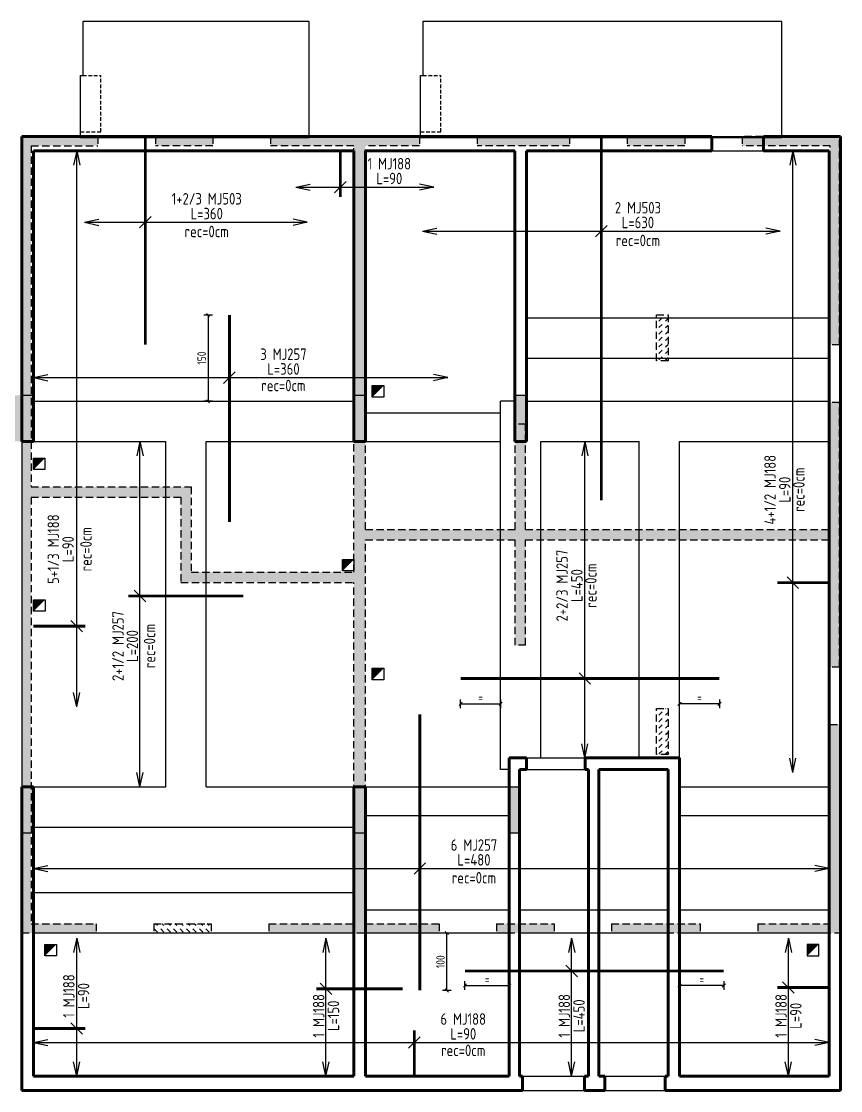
# Model space of a CAD drawing. Header units: millimetres. Extents: x 17309 to 23034, y -25578 to -23590.
# Drawn here: x 21610 to 23034, y -25448 to -23590 of the extents above; entities that cross this region are included whole.
import ezdxf
from ezdxf.enums import TextEntityAlignment as Align

# ---------------------------------------------------------------- set-up
doc = ezdxf.new("R2010")
doc.units = ezdxf.units.MM
for name, pattern in [('CACHE', [9.525, 6.35, -3.175]), ('CACHEX2', [19.05, 12.7, -6.35]), ('INTERROMPU2', [0.375, 0.25, -0.125])]:
    doc.linetypes.add(name, pattern=pattern)
for name, color, linetype, lineweight in [('000-Arm_sup_cotes', 3, 'Continuous', 25), ('000-Arm_sup_txt', 3, 'Continuous', 30), ('000-Arm_supérieures', 5, 'INTERROMPU2', 90), ('01_murs_coup', 5, 'Continuous', 60)]:
    doc.layers.add(name, color=color, linetype=linetype, lineweight=lineweight)
for name, color, linetype in [('01_linteaux', 2, 'Continuous'), ('01_murs_sup', 2, 'CACHEX2'), ('01_poch_poteaux', 250, 'Continuous'), ('01_resv', 32, 'Continuous')]:
    doc.layers.add(name, color=color, linetype=linetype)
doc.styles.add('MATTE_TXT', font='isocpeur.ttf', dxfattribs={"width": 0.8})
doc.dimstyles.new('cot50-oblique', dxfattribs={"dimtxt": 15, "dimasz": 1, "dimexe": 7.5, "dimexo": 5, "dimgap": 3.5, "dimtad": 1, "dimdec": 1, "dimrnd": 0.5, "dimtxsty": 'MATTE_TXT', "dimblk": 'cote-bar-oblique', "dimcen": 2.5, "dimse1": 1, "dimse2": 1, "dimclrd": 3, "dimclre": 9, "dimclrt": 256, "dimadec": 1, "dimazin": 2, "dimtfac": 1, "dimtdec": 1, "dimtix": 1, "dimtmove": 2, "dimatfit": 3, "dimldrblk": 'NONE', "dimfxl": 1, "dimarcsym": 0})
pattern_1 = [(135, (20196.5144, 9356.769), (-11.2253202, 9e-16), [7.9375, -7.9375])]
pattern_2 = [(45, (14849.416, -25053.599), (9e-16, 11.22532), [7.9375, -7.9375])]

# ---------------------------------------------------------------- blocks, each defined once
blk = doc.blocks.new('cote-bar-oblique')
at = {"color": 40, "linetype": 'Continuous'}
blk.add_line((-2.7, -2.7), (2.7, 2.7), dxfattribs=at)
at = {"linetype": 'Continuous'}
blk.add_line((0, 7.5), (0, -7.5), dxfattribs=at)
blk = doc.blocks.new('*D4')
at = {"layer": '000-Arm_sup_cotes', "color": 3, "lineweight": -2, "ltscale": 200, "transparency": 16777216}
blk.add_line((22349.6, -25272.8), (22349.6, -25174.8), dxfattribs=at)
at = {"layer": 'Defpoints', "color": 0, "ltscale": 200, "transparency": 16777216}
for p in [(22302.7, -25173.8), (22349.6, -25173.8), (22302.7, -25273.8)]:
    blk.add_point(p, dxfattribs=at)
at = {"layer": '000-Arm_sup_cotes', "color": 3, "lineweight": -2, "ltscale": 200, "transparency": 16777216}
for p, rotation in [((22349.6, -25173.8), 90), ((22349.6, -25273.8), 270)]:
    blk.add_blockref('cote-bar-oblique', p, dxfattribs=dict(at, rotation=rotation))
at = {"layer": '000-Arm_sup_cotes', "ltscale": 200, "transparency": 16777216, "insert": (22338.6, -25223.8), "char_height": 15, "attachment_point": 5, "rotation": 90, "style": 'MATTE_TXT'}
blk.add_mtext('100', dxfattribs=at)
blk = doc.blocks.new('_None')
blk = doc.blocks.new('*D6')
at = {"layer": '000-Arm_sup_cotes', "color": 3, "lineweight": -2, "ltscale": 200, "transparency": 16777216}
blk.add_line((21934.5, -24100.8), (21934.5, -24248.8), dxfattribs=at)
at = {"layer": 'Defpoints', "color": 0, "ltscale": 200, "transparency": 16777216}
for p in [(21971.7, -24099.8), (21934.5, -24249.8), (21971.7, -24249.8)]:
    blk.add_point(p, dxfattribs=at)
at = {"layer": '000-Arm_sup_cotes', "color": 3, "lineweight": -2, "ltscale": 200, "transparency": 16777216}
for p, rotation in [((21934.5, -24099.8), 90), ((21934.5, -24249.8), 270)]:
    blk.add_blockref('cote-bar-oblique', p, dxfattribs=dict(at, rotation=rotation))
at = {"layer": '000-Arm_sup_cotes', "ltscale": 200, "transparency": 16777216, "insert": (21923.5, -24174.8), "char_height": 15, "attachment_point": 5, "rotation": 90, "style": 'MATTE_TXT'}
blk.add_mtext('150', dxfattribs=at)
blk = doc.blocks.new('*D7')
at = {"layer": '000-Arm_sup_cotes', "color": 3, "lineweight": -2, "ltscale": 200, "transparency": 16777216}
blk.add_line((22382.1, -25265.1), (22457.1, -25265.1), dxfattribs=at)
at = {"layer": 'Defpoints', "color": 0, "ltscale": 200, "transparency": 16777216}
for p in [(22381.1, -25239.8), (22458.1, -25239.8), (22458.1, -25265.1)]:
    blk.add_point(p, dxfattribs=at)
at = {"layer": '000-Arm_sup_cotes', "color": 3, "lineweight": -2, "ltscale": 200, "transparency": 16777216, "rotation": 180}
blk.add_blockref('cote-bar-oblique', (22381.1, -25265.1), dxfattribs=at)
at = {"layer": '000-Arm_sup_cotes', "color": 3, "lineweight": -2, "ltscale": 200, "transparency": 16777216}
blk.add_blockref('cote-bar-oblique', (22458.1, -25265.1), dxfattribs=at)
at = {"layer": '000-Arm_sup_cotes', "ltscale": 200, "transparency": 16777216, "insert": (22419.6, -25254.1), "char_height": 15, "attachment_point": 5, "style": 'MATTE_TXT'}
blk.add_mtext('=', dxfattribs=at)
blk = doc.blocks.new('*D8')
at = {"layer": '000-Arm_sup_cotes', "color": 3, "lineweight": -2, "ltscale": 200, "transparency": 16777216}
blk.add_line((22830.1, -25265.1), (22755.1, -25265.1), dxfattribs=at)
at = {"layer": 'Defpoints', "color": 0, "ltscale": 200, "transparency": 16777216}
for p in [(22754.1, -25239.8), (22831.1, -25239.8), (22754.1, -25265.1)]:
    blk.add_point(p, dxfattribs=at)
at = {"layer": '000-Arm_sup_cotes', "color": 3, "lineweight": -2, "ltscale": 200, "transparency": 16777216, "rotation": 180}
blk.add_blockref('cote-bar-oblique', (22754.1, -25265.1), dxfattribs=at)
at = {"layer": '000-Arm_sup_cotes', "color": 3, "lineweight": -2, "ltscale": 200, "transparency": 16777216}
blk.add_blockref('cote-bar-oblique', (22831.1, -25265.1), dxfattribs=at)
at = {"layer": '000-Arm_sup_cotes', "ltscale": 200, "transparency": 16777216, "insert": (22792.6, -25254.1), "char_height": 15, "attachment_point": 5, "style": 'MATTE_TXT'}
blk.add_mtext('=', dxfattribs=at)
blk = doc.blocks.new('*D9')
at = {"layer": '000-Arm_sup_cotes', "color": 3, "lineweight": -2, "ltscale": 200, "transparency": 16777216}
blk.add_line((22374.5, -24775.7), (22442, -24775.7), dxfattribs=at)
at = {"layer": 'Defpoints', "color": 0, "ltscale": 200, "transparency": 16777216}
for p in [(22373.5, -24731.6), (22443, -24731.6), (22443, -24775.7)]:
    blk.add_point(p, dxfattribs=at)
at = {"layer": '000-Arm_sup_cotes', "color": 3, "lineweight": -2, "ltscale": 200, "transparency": 16777216, "rotation": 180}
blk.add_blockref('cote-bar-oblique', (22373.5, -24775.7), dxfattribs=at)
at = {"layer": '000-Arm_sup_cotes', "color": 3, "lineweight": -2, "ltscale": 200, "transparency": 16777216}
blk.add_blockref('cote-bar-oblique', (22443, -24775.7), dxfattribs=at)
at = {"layer": '000-Arm_sup_cotes', "ltscale": 200, "transparency": 16777216, "insert": (22408.3, -24764.7), "char_height": 15, "attachment_point": 5, "style": 'MATTE_TXT'}
blk.add_mtext('=', dxfattribs=at)
blk = doc.blocks.new('*D10')
at = {"layer": '000-Arm_sup_cotes', "color": 3, "lineweight": -2, "ltscale": 200, "transparency": 16777216}
blk.add_line((22822.5, -24775.7), (22755.1, -24775.7), dxfattribs=at)
at = {"layer": 'Defpoints', "color": 0, "ltscale": 200, "transparency": 16777216}
for p in [(22754.1, -24731.6), (22823.5, -24731.6), (22754.1, -24775.7)]:
    blk.add_point(p, dxfattribs=at)
at = {"layer": '000-Arm_sup_cotes', "color": 3, "lineweight": -2, "ltscale": 200, "transparency": 16777216, "rotation": 180}
blk.add_blockref('cote-bar-oblique', (22754.1, -24775.7), dxfattribs=at)
at = {"layer": '000-Arm_sup_cotes', "color": 3, "lineweight": -2, "ltscale": 200, "transparency": 16777216}
blk.add_blockref('cote-bar-oblique', (22823.5, -24775.7), dxfattribs=at)
at = {"layer": '000-Arm_sup_cotes', "ltscale": 200, "transparency": 16777216, "insert": (22788.8, -24764.7), "char_height": 15, "attachment_point": 5, "style": 'MATTE_TXT'}
blk.add_mtext('=', dxfattribs=at)

msp = doc.modelspace()

# ---------------------------------------------------------------- hatches: boundary and pattern name
at = {"layer": '01_murs_sup', "ltscale": 0.1}
h = msp.add_hatch(dxfattribs=at)
h.set_pattern_fill('DASH', color=256, scale=2.5, angle=135)
h.set_pattern_definition(pattern_1)
h.paths.add_polyline_path([(23032.07, -23789.75), (22863.08, -23789.75), (22863.08, -23805.75), (23016.07, -23805.75), (23016.07, -24151.75), (23032.07, -24151.75)])
h.paths.add_polyline_path([(23032.07, -24251.75), (23016.07, -24251.75), (23016.07, -24472.75), (22486.59, -24472.75), (22486.59, -24289.75), (22468.59, -24289.75), (22468.59, -24472.75), (22208.07, -24472.75), (22208.07, -23805.75), (22302.07, -23805.75), (22302.07, -23789.75), (22043.07, -23789.75), (22043.07, -23805.75), (22188.07, -23805.75), (22188.07, -24546.75), (21905, -24546.75), (21905, -24398.75), (21627.07, -24398.75), (21627.07, -23805.75), (21743.07, -23805.75), (21743.07, -23789.75), (21611.07, -23789.75), (21611.07, -25173.75), (21740.07, -25173.75), (21740.07, -25157.75), (21627.07, -25157.75), (21627.07, -24416.75), (21887, -24416.75), (21887, -24564.75), (22188.07, -24564.75), (22188.07, -25157.75), (22040.07, -25157.75), (22040.07, -25173.75), (22336.07, -25173.75), (22336.07, -25157.75), (22208.07, -25157.75), (22208.07, -24490.75), (22468.59, -24490.75), (22468.59, -24673.75), (22486.59, -24673.75), (22486.59, -24490.75), (23016.07, -24490.75), (23016.07, -24711.75), (23032.07, -24711.75)])
h = msp.add_hatch(dxfattribs=at)
h.set_pattern_fill('DASH', color=256, scale=2.5, angle=135)
h.set_pattern_definition(pattern_1)
h.paths.add_polyline_path([(22563.07, -23789.75), (22402.07, -23789.75), (22402.07, -23805.75), (22563.07, -23805.75)])
h.paths.add_polyline_path([(22763.08, -23789.75), (22663.07, -23789.75), (22663.07, -23805.75), (22763.08, -23805.75)])
h.paths.add_polyline_path([(21943.07, -23789.75), (21843.07, -23789.75), (21843.07, -23805.75), (21943.07, -23805.75)])
h.paths.add_polyline_path([(22536.07, -25157.75), (22436.07, -25157.75), (22436.07, -25173.75), (22536.07, -25173.75)])
h.paths.add_polyline_path([(22790.07, -25157.75), (22636.07, -25157.75), (22636.07, -25173.75), (22790.07, -25173.75)])
h.paths.add_polyline_path([(23032.07, -24811.75), (23016.07, -24811.75), (23016.07, -25157.75), (22890.07, -25157.75), (22890.07, -25173.75), (23032.07, -25173.75)])
at = {"layer": '01_murs_sup', "ltscale": 200}
h = msp.add_hatch(dxfattribs=at)
h.set_pattern_fill('DASH', color=256, scale=2.5, angle=45)
h.set_pattern_definition(pattern_2)
h.paths.add_polyline_path([(22734.07, -24179.75), (22714.07, -24179.75), (22714.07, -24099.75), (22734.07, -24099.75)])
h = msp.add_hatch(dxfattribs=at)
h.set_pattern_fill('DASH', color=256, scale=2.5, angle=45)
h.set_pattern_definition(pattern_2)
h.paths.add_polyline_path([(22734.07, -24863.75), (22714.07, -24863.75), (22714.07, -24783.75), (22734.07, -24783.75)])
at = {"layer": '01_murs_sup', "ltscale": 0.1}
h = msp.add_hatch(dxfattribs=at)
h.set_pattern_fill('DASH', color=256, scale=2.5, angle=135)
h.set_pattern_definition(pattern_1)
h.paths.add_polyline_path([(21940.07, -25157.75), (21840.07, -25157.75), (21840.07, -25173.75), (21940.07, -25173.75)])
at = {"layer": '01_poch_poteaux', "ltscale": 200}
h = msp.add_hatch(color=256, dxfattribs=at)
h.dxf.hatch_style = 1
h.paths.add_polyline_path([(21601.57, -24239.75), (21593.07, -24239.75), (21593.07, -24319.75), (21601.57, -24319.75)])
h.paths.add_polyline_path([(21609.07, -24239.75), (21601.57, -24239.75), (21601.57, -24319.75), (21609.07, -24319.75)])
h.paths.add_polyline_path([(21619.57, -24239.75), (21611.07, -24239.75), (21611.07, -24319.75), (21619.57, -24319.75)])
h.paths.add_polyline_path([(21627.07, -24239.75), (21619.57, -24239.75), (21619.57, -24319.75), (21627.07, -24319.75)])
h.paths.add_polyline_path([(21631.07, -24239.75), (21627.07, -24239.75), (21627.07, -24319.75), (21631.07, -24319.75)])
h = msp.add_hatch(color=256, dxfattribs=at)
h.dxf.hatch_style = 1
h.paths.add_polyline_path([(22198.57, -24239.75), (22188.07, -24239.75), (22188.07, -24319.75), (22198.57, -24319.75)])
h.paths.add_polyline_path([(22208.07, -24239.75), (22198.57, -24239.75), (22198.57, -24319.75), (22208.07, -24319.75)])
h = msp.add_hatch(color=256, dxfattribs=at)
h.dxf.hatch_style = 1
h.paths.add_polyline_path([(22477.84, -24239.75), (22468.07, -24239.75), (22468.07, -24319.75), (22468.59, -24319.75), (22468.59, -24289.75), (22477.83, -24289.75)])
h.paths.add_polyline_path([(22477.83, -24289.75), (22468.59, -24289.75), (22468.59, -24319.75), (22477.82, -24319.75)], flags=17)
h.paths.add_polyline_path([(22486.59, -24289.75), (22477.83, -24289.75), (22477.82, -24319.75), (22486.59, -24319.75)])
h.paths.add_polyline_path([(22488.07, -24239.75), (22477.84, -24239.75), (22477.83, -24289.75), (22486.59, -24289.75), (22486.59, -24319.75), (22488.07, -24319.75)])
h = msp.add_hatch(color=256, dxfattribs=at)
h.dxf.hatch_style = 1
h.paths.add_polyline_path([(21619.58, -24919.75), (21611.07, -24919.75), (21611.07, -24999.77), (21619.58, -24999.77)])
h.paths.add_polyline_path([(21627.07, -24919.75), (21619.58, -24919.75), (21619.58, -24999.77), (21627.07, -24999.77)])
h.paths.add_polyline_path([(21631.07, -24919.75), (21627.07, -24919.75), (21627.07, -24999.77), (21631.07, -24999.77)])
h = msp.add_hatch(color=256, dxfattribs=at)
h.dxf.hatch_style = 1
h.paths.add_polyline_path([(22198.58, -24919.75), (22188.07, -24919.75), (22188.07, -24999.75), (22198.58, -24999.75)])
h.paths.add_polyline_path([(22208.07, -24919.75), (22198.58, -24919.75), (22198.58, -24999.75), (22208.07, -24999.75)])
h = msp.add_hatch(color=256, dxfattribs=at)
h.dxf.hatch_style = 1
h.paths.add_polyline_path([(22476.07, -24919.75), (22458.07, -24919.75), (22458.07, -24999.75), (22476.07, -24999.75)])

# ---------------------------------------------------------------- linework, layer by layer
at = {"layer": '000-Arm_sup_txt', "ltscale": 3}
for p, q in [((21706.25, -23814.75), (21700.85, -23839.62)), ((21706.25, -23814.75), (21711.66, -23839.62)), ((22950.94, -23814.75), (22945.53, -23839.62)), ((22950.94, -23814.75), (22956.35, -23839.62)), ((22087.1, -23877.78), (22111.97, -23872.37)), ((22327.1, -23877.78), (22302.23, -23872.37)), ((22087.1, -23877.78), (22111.97, -23883.19)), ((22327.1, -23877.78), (22302.23, -23883.19)), ((21720.01, -23938.77), (21744.88, -23933.36)), ((21720.01, -23938.77), (21744.88, -23944.17)), ((22107.11, -23938.77), (22082.24, -23933.36)), ((22107.11, -23938.77), (22082.24, -23944.17)), ((22307.09, -23954.26), (22331.96, -23948.85)), ((22929.09, -23954.26), (22904.21, -23948.85)), ((22307.09, -23954.26), (22331.96, -23959.67)), ((22929.09, -23954.26), (22904.21, -23959.67)), ((21631.07, -24208.78), (21655.95, -24203.37)), ((21631.07, -24208.78), (21655.95, -24214.19)), ((22351.07, -24208.78), (22326.2, -24203.37)), ((22351.07, -24208.78), (22326.2, -24214.19)), ((22589.44, -24319.75), (22584.04, -24344.62)), ((22589.44, -24319.75), (22594.85, -24344.62)), ((21706.25, -24780.75), (21700.85, -24755.88)), ((21706.25, -24780.75), (21711.66, -24755.88)), ((22589.44, -24869.75), (22584.04, -24844.88)), ((22589.44, -24869.75), (22594.85, -24844.88)), ((22950.94, -24894.75), (22945.53, -24869.88)), ((22950.94, -24894.75), (22956.35, -24869.88)), ((21631.07, -25061.75), (21655.95, -25056.35)), ((21631.07, -25061.75), (21655.95, -25067.16)), ((23014.07, -25061.75), (22989.2, -25056.35)), ((23014.07, -25061.75), (22989.2, -25067.16)), ((21706.25, -25182.75), (21700.85, -25207.62)), ((21706.25, -25182.75), (21711.66, -25207.62)), ((22139.53, -25182.75), (22134.12, -25207.62)), ((22139.53, -25182.75), (22144.93, -25207.62)), ((22566.47, -25182.75), (22561.07, -25207.62)), ((22566.47, -25182.75), (22571.88, -25207.62)), ((22943.26, -25182.75), (22937.85, -25207.62)), ((22943.26, -25182.75), (22948.67, -25207.62)), ((21631.07, -25364.13), (21655.95, -25358.72)), ((23014.07, -25364.13), (22989.2, -25358.72)), ((21631.07, -25364.13), (21655.95, -25369.54)), ((23014.07, -25364.13), (22989.2, -25369.54)), ((21706.25, -25422.75), (21700.85, -25397.88)), ((21706.25, -25422.75), (21711.66, -25397.88)), ((22139.53, -25422.75), (22134.12, -25397.88)), ((22139.53, -25422.75), (22144.93, -25397.88)), ((22566.47, -25422.75), (22561.07, -25397.88)), ((22566.47, -25422.75), (22571.88, -25397.88)), ((22943.26, -25422.75), (22937.85, -25397.88)), ((22943.26, -25422.75), (22948.67, -25397.88))]:
    msp.add_line(p, q, dxfattribs=at)
at = {"layer": '000-Arm_sup_txt'}
for p, q in [((21706.25, -24780.75), (21706.25, -23814.75)), ((22950.94, -24894.75), (22950.94, -23814.75)), ((22154.55, -23887.78), (22174.55, -23867.78)), ((22087.1, -23877.78), (22327.1, -23877.78)), ((21815.61, -23948.77), (21835.61, -23928.77)), ((21720.01, -23938.77), (22107.11, -23938.77)), ((22608.09, -23964.26), (22628.09, -23944.26)), ((22307.09, -23954.26), (22929.09, -23954.26)), ((21631.07, -24208.78), (22351.07, -24208.78)), ((21961.66, -24218.78), (21981.66, -24198.78)), ((21816.17, -24319.75), (21810.77, -24344.62)), ((21816.18, -24919.75), (21816.17, -24319.75)), ((21816.17, -24319.75), (21821.58, -24344.62)), ((22589.44, -24869.75), (22589.44, -24319.75)), ((22960.94, -24575.05), (22940.94, -24555.05)), ((21826.17, -24598.26), (21806.17, -24578.26)), ((21716.25, -24650.58), (21696.25, -24630.58)), ((22599.44, -24741.59), (22579.44, -24721.59)), ((21816.18, -24919.75), (21810.77, -24894.88)), ((21816.18, -24919.75), (21821.58, -24894.88)), ((21631.07, -25061.75), (23014.07, -25061.75)), ((22292.69, -25071.75), (22312.69, -25051.75)), ((21706.25, -25422.75), (21706.25, -25182.75)), ((22139.53, -25422.75), (22139.53, -25182.75)), ((22566.47, -25422.75), (22566.47, -25182.75)), ((22943.26, -25422.75), (22943.26, -25182.75)), ((22576.47, -25249.81), (22556.47, -25229.81)), ((22149.53, -25280.92), (22129.53, -25260.92)), ((22953.26, -25278.46), (22933.26, -25258.46)), ((21716.25, -25349.73), (21696.25, -25329.73)), ((22283.06, -25374.13), (22303.06, -25354.13)), ((21631.07, -25364.13), (23014.07, -25364.13))]:
    msp.add_line(p, q, dxfattribs=at)
at = {"layer": '000-Arm_supérieures', "ltscale": 180, "const_width": 5}
for points in [[(21825.61, -24151.75), (21825.61, -23791.75)], [(22618.09, -24421.75), (22618.09, -23791.75)], [(22164.55, -23894.75), (22164.55, -23814.75)], [(22823.54, -24731.59), (22373.54, -24731.59)], [(22302.69, -25273.75), (22302.69, -24793.75)], [(22293.06, -25422.75), (22293.06, -25342.75)]]:
    msp.add_lwpolyline(points, dxfattribs=at)
at = {"layer": '000-Arm_supérieures', "ltscale": 160, "const_width": 5}
msp.add_lwpolyline([(21971.66, -24459.75), (21971.66, -24099.75)], dxfattribs=at)
at = {"layer": '000-Arm_supérieures', "ltscale": 150, "const_width": 5}
for points in [[(23014.07, -24565.05), (22924.07, -24565.05)], [(21996.07, -24588.26), (21796.07, -24588.26)], [(21721.07, -24640.58), (21631.07, -24640.58)], [(22831.07, -25239.81), (22381.07, -25239.81)], [(22272.76, -25270.92), (22122.76, -25270.92)], [(23014.07, -25268.46), (22924.07, -25268.46)], [(21721.07, -25339.73), (21631.07, -25339.73)]]:
    msp.add_lwpolyline(points, dxfattribs=at)
at = {"layer": '01_linteaux'}
for p, q in [((22110.11, -23589.75), (21717.01, -23589.75)), ((21717.01, -23589.75), (21717.01, -23683.75)), ((22110.11, -23791.75), (22110.11, -23589.75)), ((22932.09, -23589.75), (22308.09, -23589.75)), ((22308.09, -23589.75), (22308.09, -23683.75)), ((22932.09, -23791.75), (22932.09, -23589.75)), ((21713.01, -23791.75), (21713.01, -23683.75)), ((22304.09, -23791.75), (22304.09, -23683.75)), ((22304.09, -23683.75), (22308.09, -23683.75)), ((22208.07, -24269.75), (22443.07, -24269.75)), ((22208.07, -24319.75), (22443.06, -24319.75)), ((22208.07, -24919.75), (22458.07, -24919.75)), ((22754.07, -24919.75), (23014.07, -24919.75)), ((22208.07, -24969.75), (22458.07, -24969.75)), ((22754.07, -24969.75), (23014.07, -24969.75))]:
    msp.add_line(p, q, dxfattribs=at)
at = {"layer": '01_linteaux', "ltscale": 200}
for p, q in [((21713.01, -23683.75), (21717.01, -23683.75)), ((21713.01, -23791.75), (22110.11, -23791.75)), ((22304.09, -23791.75), (22932.09, -23791.75)), ((22684.07, -24869.75), (22684.07, -24319.75)), ((22754.07, -24869.75), (22754.07, -24319.75))]:
    msp.add_line(p, q, dxfattribs=at)
at = {"layer": '01_linteaux', "linetype": 'CACHE'}
for p, q in [((21717.01, -23683.75), (21748.01, -23683.75)), ((21748.01, -23781.75), (21748.01, -23683.75)), ((22308.09, -23683.75), (22339.09, -23683.75)), ((22339.09, -23781.75), (22339.09, -23683.75)), ((21713.01, -23781.75), (21748.01, -23781.75)), ((22304.09, -23781.75), (22339.09, -23781.75))]:
    msp.add_line(p, q, dxfattribs=at)
at = {"layer": '01_linteaux', "ltscale": 0.1}
for p, q in [((22809.98, -23789.75), (22899.98, -23789.75)), ((22809.98, -23814.75), (22899.98, -23814.75)), ((22488.07, -24104.75), (23014.07, -24104.75)), ((22488.07, -24174.75), (23014.07, -24174.75)), ((21631.07, -24249.75), (22188.07, -24249.75)), ((22442.95, -24889.75), (22443.07, -24249.75)), ((22468.07, -24249.75), (22443.07, -24249.75)), ((22488.07, -24249.75), (23014.07, -24249.75)), ((21611.07, -24319.75), (21611.07, -24919.75)), ((21631.07, -24319.75), (21861.07, -24319.75)), ((21861.07, -24919.75), (21861.07, -24319.75)), ((21931.07, -24319.75), (22188.07, -24319.75)), ((21931.07, -24919.75), (21931.07, -24319.75)), ((22512.95, -24869.75), (22513.06, -24319.75)), ((22513.06, -24319.75), (22684.07, -24319.75)), ((22754.07, -24319.75), (23014.07, -24319.75)), ((22488.07, -24869.75), (22590.07, -24869.75)), ((22458.07, -24889.75), (22442.95, -24889.75)), ((22488.07, -24889.75), (22590.07, -24889.75)), ((21631.07, -24919.75), (21861.07, -24919.75)), ((21931.07, -24919.75), (22188.07, -24919.75)), ((21631.07, -24989.75), (22188.07, -24989.75)), ((21631.07, -25103.75), (22188.07, -25103.75)), ((22208.07, -25133.75), (22458.07, -25133.75)), ((22476.07, -25133.75), (22734.07, -25133.75)), ((22754.07, -25133.75), (23014.07, -25133.75)), ((21631.07, -25173.75), (22188.07, -25173.75)), ((22208.07, -25173.75), (22458.07, -25173.75)), ((22476.07, -25173.75), (22734.07, -25173.75)), ((22754.07, -25173.75), (23014.07, -25173.75)), ((22481.07, -25422.75), (22589.07, -25422.75)), ((22624.07, -25422.75), (22729.07, -25422.75)), ((22481.07, -25447.75), (22589.07, -25447.75)), ((22624.07, -25447.75), (22729.07, -25447.75))]:
    msp.add_line(p, q, dxfattribs=at)
at = {"layer": '01_murs_coup'}
for p, q in [((21611.07, -23789.75), (22809.98, -23789.75)), ((21611.07, -24319.75), (21611.07, -23789.75)), ((22809.98, -23789.75), (22809.98, -23814.75)), ((22899.98, -23789.75), (23034.07, -23789.75)), ((22899.98, -23814.75), (22899.98, -23789.75)), ((23034.07, -23789.75), (23034.07, -25447.75)), ((22188.07, -23814.75), (21631.07, -23814.75)), ((21631.07, -23814.75), (21631.07, -24319.75)), ((22188.07, -24319.75), (22188.07, -23814.75)), ((22468.07, -23814.75), (22208.07, -23814.75)), ((22208.07, -23814.75), (22208.07, -24319.75)), ((22468.07, -24319.75), (22468.07, -23814.75)), ((22809.98, -23814.75), (22488.07, -23814.75)), ((22488.07, -23814.75), (22488.07, -24319.75)), ((23014.07, -23814.75), (22899.98, -23814.75)), ((23014.07, -25422.75), (23014.07, -23814.75)), ((21631.07, -24319.75), (21611.07, -24319.75)), ((22208.07, -24319.75), (22188.07, -24319.75)), ((22488.07, -24319.75), (22468.07, -24319.75)), ((22458.07, -25422.75), (22458.07, -24869.75)), ((22458.07, -24869.75), (22488.07, -24869.75)), ((22488.07, -24869.75), (22488.07, -24889.75)), ((22590.07, -24889.75), (22590.07, -24869.75)), ((22590.07, -24869.75), (22754.07, -24869.75)), ((22754.07, -24869.75), (22754.07, -25422.75)), ((22488.07, -24889.75), (22476.07, -24889.75)), ((22476.07, -24889.75), (22476.07, -25422.75)), ((22596.07, -24889.75), (22590.07, -24889.75)), ((22596.07, -25422.75), (22596.07, -24889.75)), ((22734.07, -24889.75), (22614.07, -24889.75)), ((22614.07, -24889.75), (22614.07, -25422.75)), ((22734.07, -25422.75), (22734.07, -24889.75)), ((21611.07, -25447.75), (21611.07, -24919.75)), ((21611.07, -24919.75), (21631.07, -24919.75)), ((21631.07, -24919.75), (21631.07, -25422.75)), ((22188.07, -25422.75), (22188.07, -24919.75)), ((22188.07, -24919.75), (22208.07, -24919.75)), ((22208.07, -24919.75), (22208.07, -25422.75)), ((21631.07, -25422.75), (22188.07, -25422.75)), ((22208.07, -25422.75), (22458.07, -25422.75)), ((22476.07, -25422.75), (22481.07, -25422.75)), ((22481.07, -25422.75), (22481.07, -25447.75)), ((22589.07, -25447.75), (22589.07, -25422.75)), ((22589.07, -25422.75), (22596.07, -25422.75)), ((22614.07, -25422.75), (22624.07, -25422.75)), ((22624.07, -25422.75), (22624.07, -25447.75)), ((22729.07, -25447.75), (22729.07, -25422.75)), ((22729.07, -25422.75), (22734.07, -25422.75)), ((22754.07, -25422.75), (23014.07, -25422.75)), ((22481.07, -25447.75), (21611.07, -25447.75)), ((22624.07, -25447.75), (22589.07, -25447.75)), ((23034.07, -25447.75), (22729.07, -25447.75))]:
    msp.add_line(p, q, dxfattribs=at)
at = {"layer": '01_murs_sup'}
for p, q in [((21743.07, -23789.75), (21611.07, -23789.75)), ((21611.07, -23789.75), (21611.07, -25173.75)), ((21743.07, -23789.75), (21743.07, -23805.75)), ((21943.07, -23789.75), (21843.07, -23789.75)), ((21843.07, -23789.75), (21843.07, -23805.75)), ((21943.07, -23789.75), (21943.07, -23805.75)), ((22302.07, -23789.75), (22043.07, -23789.75)), ((22043.07, -23789.75), (22043.07, -23805.75)), ((22302.07, -23789.75), (22302.07, -23805.75)), ((22563.07, -23789.75), (22402.07, -23789.75)), ((22402.07, -23789.75), (22402.07, -23805.75)), ((22563.07, -23789.75), (22563.07, -23805.75)), ((22763.08, -23789.75), (22663.07, -23789.75)), ((22663.07, -23789.75), (22663.07, -23805.75)), ((22763.08, -23789.75), (22763.08, -23805.75)), ((23032.07, -23789.75), (22863.08, -23789.75)), ((22863.08, -23789.75), (22863.08, -23805.75)), ((23032.07, -24151.75), (23032.07, -23789.75)), ((21627.07, -23805.75), (21627.07, -24398.75)), ((21627.07, -23805.75), (21743.07, -23805.75)), ((21943.07, -23805.75), (21843.07, -23805.75)), ((22188.07, -23805.75), (22043.07, -23805.75)), ((22188.07, -24546.75), (22188.07, -23805.75)), ((22302.07, -23805.75), (22208.07, -23805.75)), ((22208.07, -24472.75), (22208.07, -23805.75)), ((22563.07, -23805.75), (22402.07, -23805.75)), ((22763.08, -23805.75), (22663.07, -23805.75)), ((23016.07, -23805.75), (22863.08, -23805.75)), ((23016.07, -24151.75), (23016.07, -23805.75)), ((23032.07, -24151.75), (23016.07, -24151.75)), ((23016.07, -24472.75), (23016.07, -24251.75)), ((23032.07, -24251.75), (23016.07, -24251.75)), ((23032.07, -24711.75), (23032.07, -24251.75)), ((22486.59, -24289.75), (22468.59, -24289.75)), ((22468.59, -24472.75), (22468.59, -24289.75)), ((22486.59, -24472.75), (22486.59, -24289.75)), ((21627.07, -24398.75), (21905.07, -24398.75)), ((21905.07, -24398.75), (21905.07, -24546.75)), ((21627.07, -24416.75), (21627.07, -25157.75)), ((21627.07, -24416.75), (21887.07, -24416.75)), ((21887.07, -24416.75), (21887.07, -24564.75)), ((22208.07, -24472.75), (22468.59, -24472.75)), ((22486.59, -24472.75), (23016.07, -24472.75)), ((22208.07, -24490.75), (22468.59, -24490.75)), ((22208.07, -25157.75), (22208.07, -24490.75)), ((22468.59, -24673.75), (22468.59, -24490.75)), ((22486.59, -24490.75), (23016.07, -24490.75)), ((22486.59, -24673.75), (22486.59, -24490.75)), ((23016.07, -24711.75), (23016.07, -24490.75)), ((21905.07, -24546.75), (22188.07, -24546.75)), ((21887.07, -24564.75), (22188.07, -24564.75)), ((22188.07, -25157.75), (22188.07, -24564.75)), ((22486.59, -24673.75), (22468.59, -24673.75)), ((23032.07, -24711.75), (23016.07, -24711.75)), ((23016.07, -25157.75), (23016.07, -24811.75)), ((23016.07, -24811.75), (23032.07, -24811.75)), ((21611.07, -25173.75), (21740.07, -25173.75)), ((21627.07, -25157.75), (21740.07, -25157.75)), ((21740.07, -25157.75), (21740.07, -25173.75)), ((21840.07, -25157.75), (21940.07, -25157.75)), ((21840.07, -25157.75), (21840.07, -25173.75)), ((21840.07, -25173.75), (21940.07, -25173.75)), ((21940.07, -25157.75), (21940.07, -25173.75)), ((22040.07, -25157.75), (22188.59, -25157.75)), ((22040.07, -25157.75), (22040.07, -25173.75)), ((22040.07, -25173.75), (22336.07, -25173.75)), ((22208.59, -25157.75), (22336.07, -25157.75)), ((22336.07, -25157.75), (22336.07, -25173.75)), ((22436.07, -25157.75), (22536.07, -25157.75)), ((22436.07, -25157.75), (22436.07, -25173.75)), ((22436.07, -25173.75), (22536.07, -25173.75)), ((22536.07, -25157.75), (22536.07, -25173.75)), ((22636.07, -25157.75), (22790.07, -25157.75)), ((22636.07, -25157.75), (22636.07, -25173.75)), ((22636.07, -25173.75), (22790.07, -25173.75)), ((22790.07, -25157.75), (22790.07, -25173.75)), ((22890.07, -25157.75), (23016.07, -25157.75)), ((22890.07, -25157.75), (22890.07, -25173.75)), ((22890.07, -25173.75), (23032.07, -25173.75))]:
    msp.add_line(p, q, dxfattribs=at)
for points in [[(22734.07, -24179.75), (22714.07, -24179.75), (22714.07, -24099.75), (22734.07, -24099.75)], [(22734.07, -24863.75), (22714.07, -24863.75), (22714.07, -24783.75), (22734.07, -24783.75)]]:
    msp.add_lwpolyline(points, close=True, dxfattribs=at)
at = {"layer": '01_poch_poteaux', "ltscale": 200}
for p, q in [((21631.07, -24239.75), (21611.07, -24239.75)), ((22208.07, -24239.75), (22188.07, -24239.75)), ((22488.07, -24239.75), (22468.07, -24239.75)), ((22458.07, -24919.75), (22476.07, -24919.75)), ((22188.07, -24999.75), (22208.07, -24999.75)), ((22458.07, -24999.75), (22476.07, -24999.75))]:
    msp.add_line(p, q, dxfattribs=at)
at = {"layer": '01_poch_poteaux'}
msp.add_line((21611.07, -24999.77), (21631.07, -24999.77), dxfattribs=at)
at = {"layer": '01_resv', "ltscale": 200}
for p, q in [((22220.06, -24222.74), (22240.06, -24222.74)), ((22220.06, -24242.74), (22220.06, -24222.74)), ((22240.06, -24222.74), (22240.06, -24242.74)), ((22240.06, -24242.74), (22220.06, -24242.74)), ((21631.11, -24348.71), (21651.11, -24348.71)), ((21631.11, -24368.71), (21631.11, -24348.71)), ((21651.11, -24348.71), (21651.11, -24368.71)), ((21651.11, -24368.71), (21631.11, -24368.71)), ((22168.04, -24524.81), (22188.14, -24524.78)), ((22168.04, -24544.81), (22168.04, -24524.81)), ((22188.14, -24524.78), (22188.14, -24544.78)), ((22188.14, -24544.78), (22168.04, -24544.81)), ((21631.34, -24594.72), (21651.34, -24594.72)), ((21631.34, -24614.72), (21631.34, -24594.72)), ((21651.34, -24594.72), (21651.34, -24614.72)), ((21651.34, -24614.72), (21631.34, -24614.72)), ((22220.06, -24733.71), (22220.06, -24713.71)), ((22220.06, -24713.71), (22240.06, -24713.71)), ((22240.06, -24713.71), (22240.06, -24733.71)), ((22240.06, -24733.71), (22220.06, -24733.71)), ((21651, -25193.77), (21671, -25193.77)), ((21651, -25213.77), (21651, -25193.77)), ((21671, -25193.77), (21671, -25213.77)), ((22976.09, -25193.79), (22976.09, -25213.79)), ((22996.09, -25193.79), (22976.09, -25193.79)), ((22996.09, -25213.79), (22996.09, -25193.79)), ((21671, -25213.77), (21651, -25213.77)), ((22976.09, -25213.79), (22996.09, -25213.79))]:
    msp.add_line(p, q, dxfattribs=at)
for points in [[(22220.06, -24242.74), (22220.06, -24222.74), (22240.06, -24222.74)], [(21631.11, -24368.71), (21631.11, -24348.71), (21651.11, -24348.71)], [(22168.04, -24544.81), (22168.04, -24524.81), (22188.14, -24524.78)], [(21631.34, -24614.72), (21631.34, -24594.72), (21651.34, -24594.72)], [(22220.06, -24733.71), (22220.06, -24713.71), (22240.06, -24713.71)], [(21651, -25213.77), (21651, -25193.77), (21671, -25193.77)], [(22976.09, -25213.79), (22976.09, -25193.79), (22996.09, -25193.79)]]:
    msp.add_solid(points, dxfattribs=at)

# ---------------------------------------------------------------- texts
at = {"layer": '000-Arm_sup_txt', "style": 'MATTE_TXT', "width": 0.8}
for s, p in [('1 MJ188', (22249.59, -23847.08)), ('L=90', (22249.59, -23872.74)), ('1+2/3 MJ503', (21932.25, -23908.07)), ('2 MJ503', (22681.77, -23923.56)), ('L=360', (21932.25, -23933.72)), ('L=630', (22681.77, -23949.22)), ('rec=0cm', (21932.25, -23964.86)), ('rec=0cm', (22681.77, -23980.35)), ('3 MJ257', (22065.62, -24178.08)), ('L=360', (22065.62, -24203.73)), ('rec=0cm', (22065.62, -24232.42)), ('6 MJ257', (22396.77, -25031.05)), ('L=480', (22396.77, -25056.71)), ('rec=0cm', (22396.77, -25087.84)), ('6 MJ188', (22378.1, -25333.43)), ('L=90', (22378.1, -25359.09)), ('rec=0cm', (22378.1, -25387.77))]:
    msp.add_text(s, height=20, dxfattribs=at).set_placement(p, align=Align.CENTER)
for s, rotation, p in [('4+1/2 MJ188', 90, (22921.39, -24403.57)), ('rec=0cm', 90, (22971.47, -24403.57)), ('L=90', 90, (22947.04, -24403.57)), ('5+1/3 MJ188', 90, (21675.55, -24506.89)), ('rec=0cm', 90, (21732.34, -24506.89)), ('L=90', 90, (21701.21, -24506.89)), ('2+2/3 MJ257', 90, (22559.89, -24570.11)), ('L=450', 90, (22585.55, -24570.11)), ('rec=0cm', 90, (22609.97, -24570.11)), ('2+1/2 MJ257', 90.00006, (21788.06, -24675.18)), ('L=200', 90.00006, (21812.94, -24675.18)), ('rec=0cm', 90.00006, (21842.86, -24675.18)), ('1 MJ188', 90, (21702.55, -25283.41)), ('L=90', 90, (21728.2, -25283.41)), ('1 MJ188', 90, (22136.8, -25317.77)), ('1 MJ188', 90, (22563.75, -25317.77)), ('1 MJ188', 90, (22940.53, -25317.77)), ('L=150', 90, (22162.46, -25317.77)), ('L=450', 90, (22589.4, -25317.77)), ('L=90', 90, (22966.19, -25317.77))]:
    msp.add_text(s, height=20, rotation=rotation, dxfattribs=at).set_placement(p, align=Align.CENTER)

# ---------------------------------------------------------------- dimensions: what is measured, and where the dimension line sits
at = {"layer": '000-Arm_sup_cotes', "ltscale": 200}
for base, p1, p2, picture, middle in [((21934.53, -24249.75), (21971.66, -24099.75), (21971.66, -24249.75), '*D6', (21923.53, -24174.75)), ((22349.64, -25173.75), (22302.69, -25273.75), (22302.69, -25173.75), '*D4', (22338.64, -25223.75))]:
    dim = msp.add_linear_dim(base=base, p1=p1, p2=p2, angle=90, dimstyle='cot50-oblique', dxfattribs=at)
    dim.commit()
    dim.dimension.update_dxf_attribs({"geometry": picture, "text_midpoint": middle})
for base, p1, p2, picture, middle in [((22442.98, -24775.68), (22373.54, -24731.59), (22442.98, -24731.57), '*D9', (22408.26, -24764.68)), ((22754.07, -24775.68), (22823.54, -24731.59), (22754.07, -24731.59), '*D10', (22788.81, -24764.68)), ((22458.07, -25265.15), (22381.07, -25239.81), (22458.07, -25239.81), '*D7', (22419.57, -25254.15)), ((22754.07, -25265.15), (22831.07, -25239.81), (22754.07, -25239.81), '*D8', (22792.57, -25254.15))]:
    dim = msp.add_linear_dim(base=base, p1=p1, p2=p2, text='=', dimstyle='cot50-oblique', dxfattribs=at)
    dim.commit()
    dim.dimension.update_dxf_attribs({"geometry": picture, "text_midpoint": middle})

doc.saveas('drawing.dxf')
